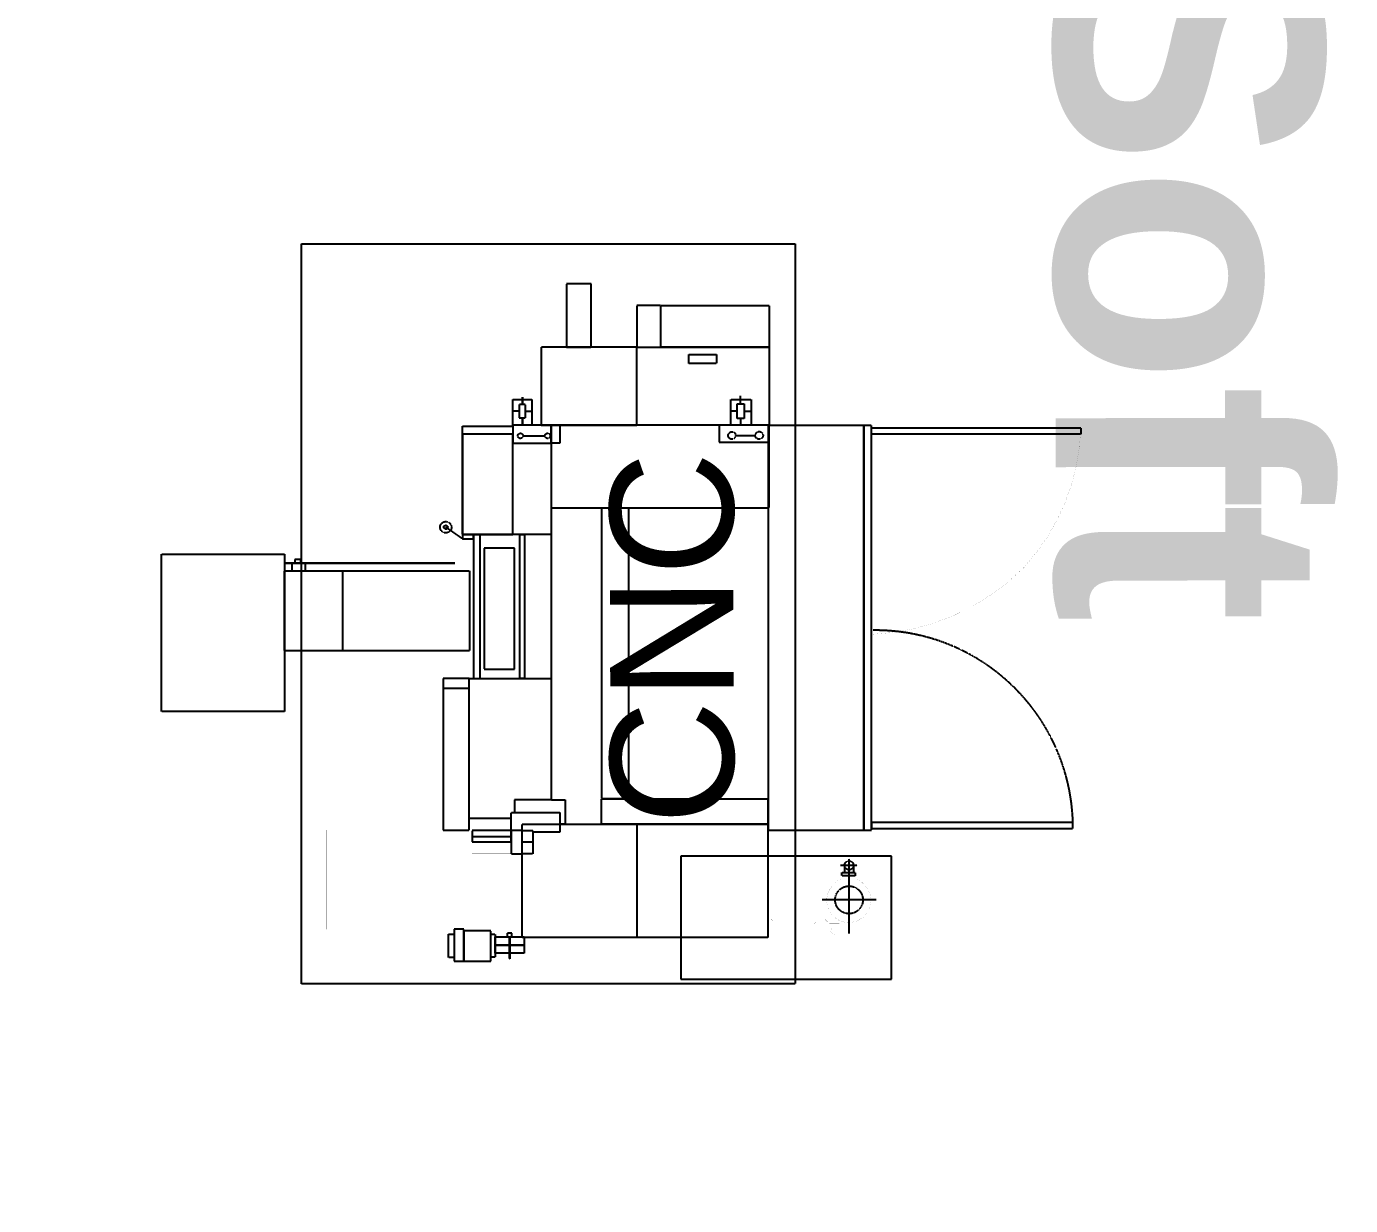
# Model space of a CAD drawing. Header units: feet. Extents: x -99009 to 3252343, y -11094690 to 9035152.
# Drawn here: x 2499739 to 2505105, y -1933804 to -1929025 of the extents above; entities that cross this region are included whole.
import ezdxf

# ---------------------------------------------------------------- set-up
doc = ezdxf.new("R2010")
doc.units = ezdxf.units.FT
doc.linetypes.add('DASHED2', pattern=[0.375, 0.25, -0.125])
doc.layers.add('1', color=1, linetype='Continuous')
doc.layers.add('5', color=5, linetype='DASHED2')
doc.styles.get("Standard").update_dxf_attribs({"font": 'GOTHICB.TTF'})

# ---------------------------------------------------------------- blocks, each defined once
blk = doc.blocks.new('CNC MC-2')
at = {"layer": '5'}
for p, q in [((2502632.7, -1918555.1), (2502632.7, -1918521.7)), ((2501709.7, -1918645.3), (2501709.7, -1918537.4)), ((2501709.7, -1918537.4), (2501787.2, -1918537.4)), ((2501787.2, -1918537.4), (2501787.2, -1918640.8)), ((2501735.1, -1918584), (2501709.7, -1918584)), ((2501760.9, -1918584), (2501787.2, -1918584)), ((2502618.5, -1918584.8), (2502593.7, -1918584.8)), ((2502632.7, -1918614.4), (2502632.7, -1918640.8)), ((2502646.8, -1918584.8), (2502675.2, -1918584.8)), ((2501506.6, -1919084.5), (2501506.6, -1918645.3)), ((2501506.6, -1918645.3), (2501709.7, -1918645.3)), ((2501751.3, -1918684.3), (2501839.9, -1918684.3)), ((2502612.9, -1918682.8), (2502692.4, -1918682.3)), ((2501865.2, -1918976.1), (2501865.2, -1920159.9)), ((2501506.6, -1919102.3), (2501438.2, -1919054.6)), ((2501865.2, -1919084.5), (2501506.6, -1919084.5)), ((2501019.7, -1919231.9), (2501019.7, -1919555.3)), ((2501533.5, -1919668), (2501866.3, -1919668)), ((2501427.7, -1919706.9), (2501533.5, -1919706.9)), ((2501865.2, -1920159.9), (2501716.8, -1920159.9)), ((2501716.8, -1920159.9), (2501716.8, -1920211.6)), ((2501865.2, -1920159.9), (2501921.5, -1920159.9)), ((2501921.5, -1920159.9), (2501921.5, -1920258.2)), ((2501703.1, -1920235.4), (2501533.5, -1920235.4)), ((2501703.1, -1920284.4), (2501703.1, -1920211.6)), ((2501703.1, -1920211.6), (2501900.7, -1920211.6)), ((2501900.7, -1920211.6), (2501900.7, -1920258.2)), ((2501899.9, -1920290.6), (2501791.3, -1920290.6)), ((2501791.3, -1920290.6), (2501791.3, -1920331.5)), ((2501921.5, -1920258.2), (2501899.9, -1920258.2)), ((2501899.9, -1920258.2), (2501899.9, -1920290.6)), ((2502213, -1920258.2), (2502213, -1920717.6)), ((2501703.1, -1920309.5), (2501544.6, -1920309.5)), ((2501791.3, -1920331.5), (2501748.2, -1920331.5)), ((2503072.3, -1920701.4), (2503072.3, -1920399)), ((2503105.3, -1920425.3), (2503038.4, -1920425.3)), ((2503054.1, -1920425.3), (2503054.1, -1920454.2)), ((2503091.2, -1920454.2), (2503091.2, -1920425.3)), ((2503181.7, -1920565.2), (2502962.9, -1920565.2))]:
    blk.add_line(p, q, dxfattribs=at)
for points in [[(2500854.2, -1917905.3), (2502854.2, -1917905.3), (2502854.2, -1920905.3), (2500854.2, -1920905.3)], [(2501927.7, -1918324.2), (2502027.3, -1918324.2), (2502027.3, -1918068.4), (2501927.7, -1918068.4)], [(2502310, -1918155.5), (2502212.7, -1918155.5), (2502212.7, -1918324.2), (2502310, -1918324.2)], [(2502749.2, -1918324.2), (2502310, -1918324.2), (2502310, -1918155.5), (2502749.2, -1918155.5)], [(2502212.7, -1918324.2), (2501824.2, -1918324.2), (2501824.2, -1918640.8), (2502212.7, -1918640.8)], [(2502749.2, -1918640.8), (2502212.7, -1918640.8), (2502212.7, -1918324.2), (2502749.2, -1918324.2)], [(2502423, -1918355.1), (2502534.9, -1918355.1), (2502534.9, -1918390.5), (2502423, -1918390.5)], [(2501735.1, -1918611.4), (2501760.9, -1918611.4), (2501760.9, -1918556.7), (2501735.1, -1918556.7)], [(2501748.7, -1918526.8), (2501748.7, -1918526.8), (2501748.7, -1918556.7), (2501748.7, -1918556.7)], [(2502675.2, -1918640.8), (2502593.7, -1918640.8), (2502593.7, -1918536.4), (2502675.2, -1918536.4)], [(2502646.8, -1918614.4), (2502618.5, -1918614.4), (2502618.5, -1918555.1), (2502646.8, -1918555.1)], [(2501748.7, -1918611.4), (2501748.7, -1918611.4), (2501748.7, -1918640.8), (2501748.7, -1918640.8)], [(2501709.7, -1918677.5), (2501506.6, -1918677.5), (2501506.6, -1919084.5), (2501709.7, -1919084.5)], [(2501709.7, -1918714.2), (2501865.2, -1918714.2), (2501865.2, -1918640.8), (2501709.7, -1918640.8)], [(2501865.2, -1918976.1), (2502749.2, -1918976.1), (2502749.2, -1918640.8), (2501865.2, -1918640.8)], [(2501900.2, -1918714.2), (2501865.2, -1918714.2), (2501865.2, -1918640.8), (2501900.2, -1918640.8)], [(2502546.6, -1918709.6), (2502749.2, -1918709.6), (2502749.2, -1918640.8), (2502546.6, -1918640.8)], [(2503132.6, -1918642.3), (2502744.6, -1918642.3), (2502744.6, -1920283), (2503132.6, -1920283)], [(2503132.6, -1920283), (2503163, -1920283), (2503163, -1918642.8), (2503132.6, -1918642.8)], [(2503163, -1918651.4), (2504012, -1918651.4), (2504012, -1918677.2), (2503163, -1918677.2)], [(2502178.4, -1920155.3), (2502070.9, -1920155.3), (2502070.9, -1918976.1), (2502178.4, -1918976.1)], [(2501550.5, -1919084.5), (2501506.6, -1919084.5), (2501506.6, -1919102.3), (2501550.5, -1919102.3)], [(2501577.4, -1919084.5), (2501550.5, -1919084.5), (2501550.5, -1919668), (2501577.4, -1919668)], [(2501738.8, -1919084.5), (2501757.4, -1919084.5), (2501757.4, -1919668), (2501738.8, -1919668)], [(2500784.5, -1919164.5), (2500784.5, -1919802.2), (2500286.6, -1919802.2), (2500286.6, -1919164.5)], [(2501717.3, -1919139.7), (2501593.2, -1919139.7), (2501593.2, -1919630.5), (2501717.3, -1919630.5)], [(2500784.5, -1919199.9), (2500784.5, -1919199.9), (2501474.4, -1919199.9), (2501474.4, -1919199.9)], [(2500869.3, -1919231.9), (2500869.3, -1919199.9), (2500814.6, -1919199.9), (2500814.6, -1919231.9)], [(2500850.9, -1919199.9), (2500850.9, -1919184.8), (2500826.5, -1919184.8), (2500826.5, -1919199.9)], [(2500784.5, -1919555.3), (2500784.5, -1919231.9), (2501534.2, -1919231.9), (2501534.2, -1919555.3)], [(2501533.5, -1919668), (2501427.7, -1919668), (2501427.7, -1920282.5), (2501533.5, -1920282.5)], [(2502743.1, -1920258.2), (2502068.9, -1920258.2), (2502068.9, -1920155.3), (2502743.1, -1920155.3)], [(2501703.1, -1920284.4), (2501544.6, -1920284.4), (2501544.6, -1920330.4), (2501703.1, -1920330.4)], [(2501748.2, -1920284.4), (2501703.1, -1920284.4), (2501703.1, -1920378.7), (2501748.2, -1920378.7)], [(2502743.1, -1920717.6), (2501748.2, -1920717.6), (2501748.2, -1920258.2), (2502743.1, -1920258.2)], [(2501791.3, -1920378.7), (2501748.2, -1920378.7), (2501748.2, -1920284.4), (2501791.3, -1920284.4)], [(2503163, -1920275.7), (2503979.6, -1920275.7), (2503979.6, -1920251.6), (2503163, -1920251.6)], [(2502390.5, -1920887.3), (2503244.6, -1920887.3), (2503244.6, -1920387.8), (2502390.5, -1920387.8)], [(2503043.5, -1920454.2), (2503097.7, -1920454.2), (2503097.7, -1920467.4), (2503043.5, -1920467.4)], [(2501449.9, -1920703.9), (2501472.7, -1920703.9), (2501472.7, -1920799.1), (2501449.9, -1920799.1)], [(2501472.7, -1920814.3), (2501511.5, -1920814.3), (2501511.5, -1920684.2), (2501472.7, -1920684.2)], [(2501511.5, -1920814.3), (2501620.1, -1920814.3), (2501620.1, -1920690.2), (2501511.5, -1920690.2)], [(2501620.1, -1920703.8), (2501637.8, -1920703.8), (2501637.8, -1920797.1), (2501620.1, -1920797.1)], [(2501637.8, -1920714.8), (2501755.8, -1920714.8), (2501755.8, -1920781.9), (2501637.8, -1920781.9)], [(2501705.2, -1920699.9), (2501687.5, -1920699.9), (2501687.5, -1920714.8), (2501705.2, -1920714.8)], [(2501696.3, -1920714.8), (2501697.6, -1920714.8), (2501697.6, -1920804.2), (2501696.3, -1920804.2)], [(2501755.8, -1920748.3), (2501637.8, -1920748.3), (2501637.8, -1920748.3), (2501755.8, -1920748.3)]]:
    blk.add_lwpolyline(points, close=True, dxfattribs=at)
for points in [[(2501984.8, -1917926.7, 0.253, 0.253, 0), (2501984.8, -1920832.1, 0.253, 0.253, 0)], [(2503163, -1919488.8, 0.253, 0.253, 0.190469), (2503781, -1919217.7, 0.253, 0.253, 0.180047), (2504012, -1918651.4, 0.253, 0.253, 0)], [(2501426.1, -1919666, 0.253, 0.253, 0), (2501250.3, -1919666, 0.253, 0.253, 0), (2501250.3, -1920275.4, 0.253, 0.253, 0), (2501424.6, -1920275.4, 0.253, 0.253, 0)], [(2501522.8, -1920684.2, 0.253, 0.253, 0), (2500896.2, -1920684.2, 0.253, 0.253, 0), (2500896.2, -1920282.5, 0.253, 0.253, 0), (2501544.6, -1920282.5, 0.253, 0.253, 0), (2501544.6, -1920378.7, 0.253, 0.253, 0), (2501791.3, -1920378.7, 0.253, 0.253, 0)], [(2500937.9, -1920684.2, 0.253, 0.253, 0), (2500937.9, -1920282.5, 0.253, 0.253, 0)], [(2500953.6, -1920282.5, 0.253, 0.253, 0), (2500953.6, -1920684.2, 0.253, 0.253, 0)], [(2500953.6, -1920313.5, 0.253, 0.253, 0), (2501526.4, -1920313.5, 0.253, 0.253, 0), (2501526.4, -1920684.2, 0.253, 0.253, 0), (2501748.2, -1920684.2, 0.253, 0.253, 0)], [(2503181.7, -1920387.8, 0.253, 0.253, 0), (2503181.7, -1920633, 0.253, 0.253, 0), (2503155.4, -1920659.3, 0.253, 0.253, 0), (2503112.9, -1920659.3, 0.253, 0.253, 0), (2503112.9, -1920692.3, 0.253, 0.253, 0), (2503103.2, -1920692.3, 0.253, 0.253, 0), (2503103.2, -1920700.4, 0.253, 0.253, 0), (2503092.6, -1920707.5, 0.253, 0.253, 0), (2503092.6, -1920719.1, 0.253, 0.253, 0), (2503092.6, -1920707.5, 0.253, 0.253, 0), (2503012.6, -1920707.5, 0.253, 0.253, 0), (2503012.6, -1920720.1, 0.253, 0.253, 0), (2503012.6, -1920707.5, 0.253, 0.253, 0), (2502995.4, -1920692.8, 0.253, 0.253, 0), (2502987.2, -1920692.8, 0.253, 0.253, 0), (2502995.4, -1920692.8, 0.253, 0.253, 0), (2503002.9, -1920680.1, 0.253, 0.253, 0), (2503013.1, -1920680.1, 0.253, 0.253, 0), (2503013.1, -1920668.5, 0.253, 0.253, 0), (2503013.1, -1920680.1, 0.253, 0.253, 0), (2503032.8, -1920680.1, 0.253, 0.253, 0), (2503032.8, -1920662.4, 0.253, 0.253, 0), (2502992.8, -1920662.4, 0.253, 0.253, 0), (2502962.9, -1920631.5, 0.253, 0.253, 0), (2502932, -1920661.4, 0.253, 0.253, 0), (2502962.9, -1920631.5, 0.253, 0.253, 0), (2502962.9, -1920387.8, 0.253, 0.253, 0)], [(2503043.5, -1920467.4, 0.253, 0.253, 0), (2503043.5, -1920480.5, 0.253, 0.253, 0.174171), (2502998.9, -1920515, 0.253, 0.253, 0.136993), (2502981.7, -1920565.2, 0.253, 0.253, 0.177495), (2503005, -1920627.9, 0.253, 0.253, 0.215971), (2503072.3, -1920657, 0.253, 0.253, 0.196835), (2503138.2, -1920627.4, 0.253, 0.253, 0.171289), (2503161.8, -1920565.2, 0.253, 0.253, 0.188393), (2503131.6, -1920501.3, 0.253, 0.253, 0.165883), (2503097.7, -1920479.5, 0.253, 0.253, 0), (2503097.7, -1920453.2, 0.253, 0.253, 0)], [(2501526.4, -1920609.8, 0.253, 0.253, 0), (2501748.2, -1920609.8, 0.253, 0.253, 0)], [(2501526.4, -1920649.3, 0.253, 0.253, 0), (2500953.6, -1920649.3, 0.253, 0.253, 0)], [(2502932, -1920661.4, 0.253, 0.253, 0), (2502775.5, -1920661.4, 0.253, 0.253, 0), (2502743.1, -1920630.5, 0.253, 0.253, 0)]]:
    blk.add_lwpolyline(points, format="xyseb", dxfattribs=at)
for centre, radius in [((2501740.6, -1918684.3), 10.6), ((2501850.6, -1918684.3), 10.6), ((2502597.7, -1918682.8), 15.2), ((2502708.1, -1918682.3), 15.7), ((2501438.2, -1919054.6), 23), ((2501438.2, -1919054.6), 8.17), ((2503072.3, -1920425.3), 18.2), ((2503072.3, -1920565.2), 56.1)]:
    blk.add_circle(centre, radius, dxfattribs=at)
blk.add_arc((2503177.3, -1920275), 802.6, 1.6764, 90.4799, dxfattribs=at)
at = {"layer": '5', "lineweight": 15, "insert": (2502104.2, -1919505.3), "char_height": 500, "width": 6231.587, "attachment_point": 2, "rotation": 90.0651}
blk.add_mtext('{\\fArial|b0|i0|c0|p34;\\H500;{\\C7;CNC }}', dxfattribs=at)

msp = doc.modelspace()

# ---------------------------------------------------------------- linework, layer by layer
at = {"layer": '1'}
msp.add_arc((2520410.24778, -1978395.99612), 100000, 84.1346387202, 194.3871675539, dxfattribs=at)

# ---------------------------------------------------------------- block references
msp.add_blockref('CNC MC-2', (0, -12000), dxfattribs=at)

# ---------------------------------------------------------------- texts
at = {"insert": (2506796.09067, -1923537.06419), "char_height": 1085.439864, "width": 11153.5115306, "attachment_point": 1, "rotation": 270.06505171}
msp.add_mtext('{   Turning Center-Soft }', dxfattribs=at)

doc.saveas('drawing.dxf')
